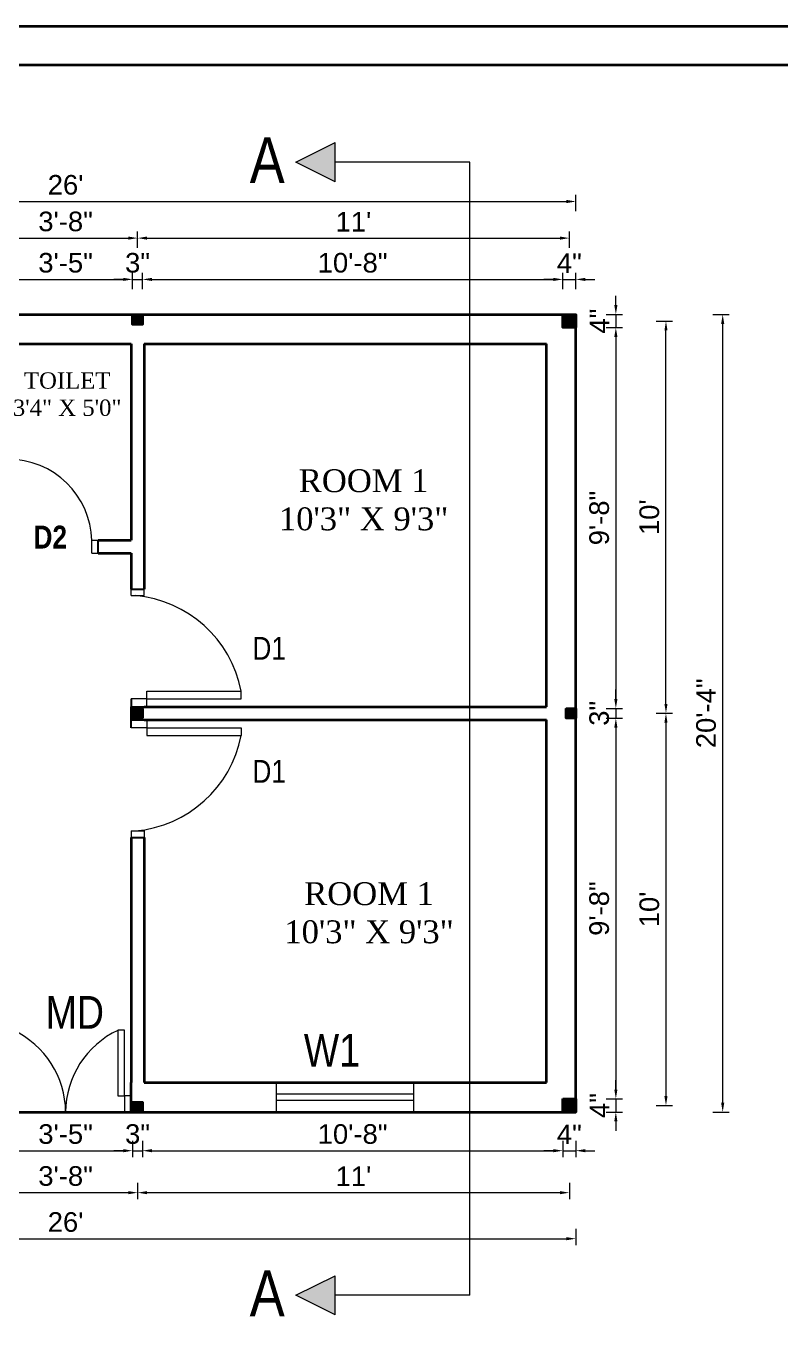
# Model space of a CAD drawing. Header units: inches. Extents: x 352533 to 378079, y -36324 to -23949.
# Drawn here: x 362396 to 362626.6, y -33247.6 to -32845.4 of the extents above; entities that cross this region are included whole.
import ezdxf

# ---------------------------------------------------------------- set-up
doc = ezdxf.new("R2010")
doc.units = ezdxf.units.IN
doc.header["$LTSCALE"] = 2
doc.header["$MEASUREMENT"] = 0
doc.header["$PDMODE"] = 34
doc.layers.get('0').update_dxf_attribs({"linetype": 'CONTINUOUS'})
doc.layers.get('DEFPOINTS').update_dxf_attribs({"color": 141, "linetype": 'CONTINUOUS'})
for name, color, linetype, lineweight in [('dimension', 160, 'CONTINUOUS', 15), ('door', 20, 'CONTINUOUS', 35), ('steps', 253, 'CONTINUOUS', 20), ('truss', 1, 'CONTINUOUS', 25)]:
    doc.layers.add(name, color=color, linetype=linetype, lineweight=lineweight)
doc.layers.add('Normal Wall', color=7, linetype='CONTINUOUS', lineweight=35, true_color=0xffaf89)
doc.styles.add('Lettring Text', font='arial.ttf')
doc.styles.get("Standard").update_dxf_attribs({"font": 'ARIALN.TTF'})
doc.dimstyles.new('Copy of Standard', dxfattribs={"dimtxt": 6, "dimasz": 2.875, "dimexe": 2, "dimexo": 4, "dimgap": 2, "dimtad": 1, "dimdec": 0, "dimrnd": 1, "dimzin": 0, "dimdsep": 46, "dimlunit": 4, "dimtxsty": 'Lettring Text', "dimcen": 0.1, "dimclrd": 7, "dimclre": 7, "dimclrt": 7, "dimazin": 0, "dimtfac": 0.645, "dimtdec": 0, "dimtmove": 1, "dimatfit": 0, "dimfxl": 3, "dimfxlon": 1, "dimtfillclr": 256, "dimtolj": 1, "dimtzin": 0, "dimlwd": -1, "dimlwe": -1, "dimarcsym": 2})
pattern_1 = [(45, (2920.81318, -3959.34806), (-0.08838834765, 0.08838834765), [])]

# ---------------------------------------------------------------- blocks, each defined once
blk = doc.blocks.new('*D87')
at = {"layer": 'DEFPOINTS', "color": 0, "ltscale": 0.5, "transparency": 16777216}
for p in [(362428.5, -32922.83), (362387.5, -32933.59), (362428.5, -32933.59)]:
    blk.add_point(p, dxfattribs=at)
at = {"layer": 'steps', "color": 7, "ltscale": 0.5, "transparency": 16777216}
for p, q in [((362387.5, -32925.83), (362387.5, -32920.83)), ((362428.5, -32925.83), (362428.5, -32920.83)), ((362390.38, -32922.83), (362425.63, -32922.83))]:
    blk.add_line(p, q, dxfattribs=at)
for points in [[(362390.38, -32922.35), (362390.38, -32923.31), (362387.5, -32922.83)], [(362425.63, -32922.35), (362425.63, -32923.31), (362428.5, -32922.83)]]:
    blk.add_solid(points, dxfattribs=at)
at = {"layer": 'steps', "color": 7, "ltscale": 0.5, "transparency": 16777216, "insert": (362408, -32917.77), "char_height": 6, "attachment_point": 5, "style": 'Lettring Text'}
blk.add_mtext('\\A1;3\'-5"', dxfattribs=at)
blk = doc.blocks.new('*D54')
at = {"layer": 'DEFPOINTS', "color": 0, "ltscale": 0.5, "transparency": 16777216}
for p in [(362431.5, -32922.83), (362428.5, -32933.59), (362431.5, -32933.59)]:
    blk.add_point(p, dxfattribs=at)
at = {"layer": 'steps', "color": 7, "ltscale": 0.5, "transparency": 16777216}
for p, q in [((362428.5, -32925.83), (362428.5, -32920.83)), ((362431.5, -32925.83), (362431.5, -32920.83)), ((362425.63, -32922.83), (362422.75, -32922.83)), ((362428.5, -32922.83), (362431.5, -32922.83)), ((362434.38, -32922.83), (362437.25, -32922.83))]:
    blk.add_line(p, q, dxfattribs=at)
for points in [[(362425.63, -32922.35), (362425.63, -32923.31), (362428.5, -32922.83)], [(362434.38, -32922.35), (362434.38, -32923.31), (362431.5, -32922.83)]]:
    blk.add_solid(points, dxfattribs=at)
at = {"layer": 'steps', "color": 7, "ltscale": 0.5, "transparency": 16777216, "insert": (362430, -32917.77), "char_height": 6, "attachment_point": 5, "style": 'Lettring Text'}
blk.add_mtext('\\A1;3"', dxfattribs=at)
blk = doc.blocks.new('*D55')
at = {"layer": 'DEFPOINTS', "color": 0, "ltscale": 0.5, "transparency": 16777216}
for p in [(362560, -32922.83), (362431.5, -32933.59), (362560, -32933.59)]:
    blk.add_point(p, dxfattribs=at)
at = {"layer": 'steps', "color": 7, "ltscale": 0.5, "transparency": 16777216}
for p, q in [((362431.5, -32925.83), (362431.5, -32920.83)), ((362560, -32925.83), (362560, -32920.83)), ((362434.38, -32922.83), (362557.13, -32922.83))]:
    blk.add_line(p, q, dxfattribs=at)
for points in [[(362434.38, -32922.35), (362434.38, -32923.31), (362431.5, -32922.83)], [(362557.13, -32922.35), (362557.13, -32923.31), (362560, -32922.83)]]:
    blk.add_solid(points, dxfattribs=at)
at = {"layer": 'steps', "color": 7, "ltscale": 0.5, "transparency": 16777216, "insert": (362495.75, -32917.77), "char_height": 6, "attachment_point": 5, "style": 'Lettring Text'}
blk.add_mtext('\\A1;10\'-8"', dxfattribs=at)
blk = doc.blocks.new('*D56')
at = {"layer": 'DEFPOINTS', "color": 0, "ltscale": 0.5, "transparency": 16777216}
for p in [(362564, -32922.83), (362560, -32933.59), (362564, -32933.59)]:
    blk.add_point(p, dxfattribs=at)
at = {"layer": 'steps', "color": 7, "ltscale": 0.5, "transparency": 16777216}
for p, q in [((362560, -32925.83), (362560, -32920.83)), ((362564, -32925.83), (362564, -32920.83)), ((362557.13, -32922.83), (362554.25, -32922.83)), ((362560, -32922.83), (362564, -32922.83)), ((362566.88, -32922.83), (362569.75, -32922.83))]:
    blk.add_line(p, q, dxfattribs=at)
for points in [[(362557.13, -32922.35), (362557.13, -32923.31), (362560, -32922.83)], [(362566.88, -32922.35), (362566.88, -32923.31), (362564, -32922.83)]]:
    blk.add_solid(points, dxfattribs=at)
at = {"layer": 'steps', "color": 7, "ltscale": 0.5, "transparency": 16777216, "insert": (362562, -32917.83), "char_height": 6, "attachment_point": 5, "style": 'Lettring Text'}
blk.add_mtext('\\A1;4"', dxfattribs=at)
blk = doc.blocks.new('*D79')
at = {"layer": 'DEFPOINTS', "color": 0, "ltscale": 0.5, "transparency": 16777216}
for p in [(362430, -32910.19), (362386, -32935.09), (362430, -32935.09)]:
    blk.add_point(p, dxfattribs=at)
at = {"layer": 'steps', "color": 7, "ltscale": 0.5, "transparency": 16777216}
for p, q in [((362386, -32913.19), (362386, -32908.19)), ((362388.88, -32910.19), (362427.13, -32910.19)), ((362430, -32913.19), (362430, -32908.19))]:
    blk.add_line(p, q, dxfattribs=at)
for points in [[(362388.88, -32909.71), (362388.88, -32910.67), (362386, -32910.19)], [(362427.13, -32909.71), (362427.13, -32910.67), (362430, -32910.19)]]:
    blk.add_solid(points, dxfattribs=at)
at = {"layer": 'steps', "color": 7, "ltscale": 0.5, "transparency": 16777216, "insert": (362408, -32905.13), "char_height": 6, "attachment_point": 5, "style": 'Lettring Text'}
blk.add_mtext('\\A1;3\'-8"', dxfattribs=at)
blk = doc.blocks.new('*D80')
at = {"layer": 'DEFPOINTS', "color": 0, "ltscale": 0.5, "transparency": 16777216}
for p in [(362562, -32910.19), (362430, -32935.09), (362562, -32935.59)]:
    blk.add_point(p, dxfattribs=at)
at = {"layer": 'steps', "color": 7, "ltscale": 0.5, "transparency": 16777216}
for p, q in [((362430, -32913.19), (362430, -32908.19)), ((362432.88, -32910.19), (362559.13, -32910.19)), ((362562, -32913.19), (362562, -32908.19))]:
    blk.add_line(p, q, dxfattribs=at)
for points in [[(362432.88, -32909.71), (362432.88, -32910.67), (362430, -32910.19)], [(362559.13, -32909.71), (362559.13, -32910.67), (362562, -32910.19)]]:
    blk.add_solid(points, dxfattribs=at)
at = {"layer": 'steps', "color": 7, "ltscale": 0.5, "transparency": 16777216, "insert": (362496, -32905.18), "char_height": 6, "attachment_point": 5, "style": 'Lettring Text'}
blk.add_mtext("\\A1;11'", dxfattribs=at)
blk = doc.blocks.new('*D81')
at = {"layer": 'DEFPOINTS', "color": 0, "ltscale": 0.5, "transparency": 16777216}
for p in [(362564, -32898.99), (362252, -32933.59), (362564, -32933.59)]:
    blk.add_point(p, dxfattribs=at)
at = {"layer": 'steps', "color": 7, "ltscale": 0.5, "transparency": 16777216}
for p, q in [((362252, -32901.99), (362252, -32896.99)), ((362564, -32901.99), (362564, -32896.99)), ((362254.88, -32898.99), (362561.13, -32898.99))]:
    blk.add_line(p, q, dxfattribs=at)
for points in [[(362254.88, -32898.51), (362254.88, -32899.47), (362252, -32898.99)], [(362561.13, -32898.51), (362561.13, -32899.47), (362564, -32898.99)]]:
    blk.add_solid(points, dxfattribs=at)
at = {"layer": 'steps', "color": 7, "ltscale": 0.5, "transparency": 16777216, "insert": (362408, -32893.92), "char_height": 6, "attachment_point": 5, "style": 'Lettring Text'}
blk.add_mtext("\\A1;26'", dxfattribs=at)
blk = doc.blocks.new('*D63')
at = {"layer": 'DEFPOINTS', "color": 0, "ltscale": 0.5, "transparency": 16777216}
for p in [(362387.5, -33177.59), (362428.5, -33177.59), (362428.5, -33189.42)]:
    blk.add_point(p, dxfattribs=at)
at = {"layer": 'steps', "color": 7, "ltscale": 0.5, "transparency": 16777216}
for p, q in [((362387.5, -33186.42), (362387.5, -33191.42)), ((362428.5, -33186.42), (362428.5, -33191.42)), ((362390.38, -33189.42), (362425.63, -33189.42))]:
    blk.add_line(p, q, dxfattribs=at)
for points in [[(362390.38, -33188.94), (362390.38, -33189.9), (362387.5, -33189.42)], [(362425.63, -33188.94), (362425.63, -33189.9), (362428.5, -33189.42)]]:
    blk.add_solid(points, dxfattribs=at)
at = {"layer": 'steps', "color": 7, "ltscale": 0.5, "transparency": 16777216, "insert": (362408, -33184.36), "char_height": 6, "attachment_point": 5, "style": 'Lettring Text'}
blk.add_mtext('\\A1;3\'-5"', dxfattribs=at)
blk = doc.blocks.new('*D64')
at = {"layer": 'DEFPOINTS', "color": 0, "ltscale": 0.5, "transparency": 16777216}
for p in [(362428.5, -33177.59), (362431.5, -33177.59), (362431.5, -33189.42)]:
    blk.add_point(p, dxfattribs=at)
at = {"layer": 'steps', "color": 7, "ltscale": 0.5, "transparency": 16777216}
for p, q in [((362428.5, -33186.42), (362428.5, -33191.42)), ((362431.5, -33186.42), (362431.5, -33191.42)), ((362425.63, -33189.42), (362422.75, -33189.42)), ((362428.5, -33189.42), (362431.5, -33189.42)), ((362434.38, -33189.42), (362437.25, -33189.42))]:
    blk.add_line(p, q, dxfattribs=at)
for points in [[(362425.63, -33188.94), (362425.63, -33189.9), (362428.5, -33189.42)], [(362434.38, -33188.94), (362434.38, -33189.9), (362431.5, -33189.42)]]:
    blk.add_solid(points, dxfattribs=at)
at = {"layer": 'steps', "color": 7, "ltscale": 0.5, "transparency": 16777216, "insert": (362430, -33184.36), "char_height": 6, "attachment_point": 5, "style": 'Lettring Text'}
blk.add_mtext('\\A1;3"', dxfattribs=at)
blk = doc.blocks.new('*D65')
at = {"layer": 'DEFPOINTS', "color": 0, "ltscale": 0.5, "transparency": 16777216}
for p in [(362431.5, -33177.59), (362560, -33177.59), (362560, -33189.42)]:
    blk.add_point(p, dxfattribs=at)
at = {"layer": 'steps', "color": 7, "ltscale": 0.5, "transparency": 16777216}
for p, q in [((362431.5, -33186.42), (362431.5, -33191.42)), ((362560, -33186.42), (362560, -33191.42)), ((362434.38, -33189.42), (362557.13, -33189.42))]:
    blk.add_line(p, q, dxfattribs=at)
for points in [[(362434.38, -33188.94), (362434.38, -33189.9), (362431.5, -33189.42)], [(362557.13, -33188.94), (362557.13, -33189.9), (362560, -33189.42)]]:
    blk.add_solid(points, dxfattribs=at)
at = {"layer": 'steps', "color": 7, "ltscale": 0.5, "transparency": 16777216, "insert": (362495.75, -33184.36), "char_height": 6, "attachment_point": 5, "style": 'Lettring Text'}
blk.add_mtext('\\A1;10\'-8"', dxfattribs=at)
blk = doc.blocks.new('*D66')
at = {"layer": 'DEFPOINTS', "color": 0, "ltscale": 0.5, "transparency": 16777216}
for p in [(362560, -33177.59), (362564, -33177.59), (362564, -33189.42)]:
    blk.add_point(p, dxfattribs=at)
at = {"layer": 'steps', "color": 7, "ltscale": 0.5, "transparency": 16777216}
for p, q in [((362560, -33186.42), (362560, -33191.42)), ((362564, -33186.42), (362564, -33191.42)), ((362557.13, -33189.42), (362554.25, -33189.42)), ((362560, -33189.42), (362564, -33189.42)), ((362566.88, -33189.42), (362569.75, -33189.42))]:
    blk.add_line(p, q, dxfattribs=at)
for points in [[(362557.13, -33188.94), (362557.13, -33189.9), (362560, -33189.42)], [(362566.88, -33188.94), (362566.88, -33189.9), (362564, -33189.42)]]:
    blk.add_solid(points, dxfattribs=at)
at = {"layer": 'steps', "color": 7, "ltscale": 0.5, "transparency": 16777216, "insert": (362562, -33184.42), "char_height": 6, "attachment_point": 5, "style": 'Lettring Text'}
blk.add_mtext('\\A1;4"', dxfattribs=at)
blk = doc.blocks.new('*D67')
at = {"layer": 'DEFPOINTS', "color": 0, "ltscale": 0.5, "transparency": 16777216}
for p in [(362564, -32933.59), (362564, -32937.59), (362576.22, -32937.59)]:
    blk.add_point(p, dxfattribs=at)
at = {"layer": 'steps', "color": 7, "ltscale": 0.5, "transparency": 16777216}
for p, q in [((362576.22, -32930.71), (362576.22, -32927.84)), ((362573.22, -32933.59), (362578.22, -32933.59)), ((362576.22, -32933.59), (362576.22, -32937.59)), ((362573.22, -32937.59), (362578.22, -32937.59)), ((362576.22, -32940.46), (362576.22, -32943.34))]:
    blk.add_line(p, q, dxfattribs=at)
for points in [[(362575.74, -32930.71), (362576.7, -32930.71), (362576.22, -32933.59)], [(362575.74, -32940.46), (362576.7, -32940.46), (362576.22, -32937.59)]]:
    blk.add_solid(points, dxfattribs=at)
at = {"layer": 'steps', "color": 7, "ltscale": 0.5, "transparency": 16777216, "insert": (362571.22, -32935.59), "char_height": 6, "attachment_point": 5, "rotation": 90, "style": 'Lettring Text'}
blk.add_mtext('\\A1;4"', dxfattribs=at)
blk = doc.blocks.new('*D68')
at = {"layer": 'DEFPOINTS', "color": 0, "ltscale": 0.5, "transparency": 16777216}
for p in [(362564, -32937.59), (362564, -33054.09), (362576.22, -33054.09)]:
    blk.add_point(p, dxfattribs=at)
at = {"layer": 'steps', "color": 7, "ltscale": 0.5, "transparency": 16777216}
for p, q in [((362573.22, -32937.59), (362578.22, -32937.59)), ((362576.22, -32940.46), (362576.22, -33051.21)), ((362573.22, -33054.09), (362578.22, -33054.09))]:
    blk.add_line(p, q, dxfattribs=at)
for points in [[(362575.74, -32940.46), (362576.7, -32940.46), (362576.22, -32937.59)], [(362575.74, -33051.21), (362576.7, -33051.21), (362576.22, -33054.09)]]:
    blk.add_solid(points, dxfattribs=at)
at = {"layer": 'steps', "color": 7, "ltscale": 0.5, "transparency": 16777216, "insert": (362571.15, -32995.84), "char_height": 6, "attachment_point": 5, "rotation": 90, "style": 'Lettring Text'}
blk.add_mtext('\\A1;9\'-8"', dxfattribs=at)
blk = doc.blocks.new('*D69')
at = {"layer": 'DEFPOINTS', "color": 0, "ltscale": 0.5, "transparency": 16777216}
for p in [(362564, -33054.09), (362564, -33057.09), (362576.22, -33057.09)]:
    blk.add_point(p, dxfattribs=at)
at = {"layer": 'steps', "color": 7, "ltscale": 0.5, "transparency": 16777216}
for p, q in [((362576.22, -33051.21), (362576.22, -33048.34)), ((362573.22, -33054.09), (362578.22, -33054.09)), ((362576.22, -33054.09), (362576.22, -33057.09)), ((362573.22, -33057.09), (362578.22, -33057.09)), ((362576.22, -33059.96), (362576.22, -33062.84))]:
    blk.add_line(p, q, dxfattribs=at)
for points in [[(362575.74, -33051.21), (362576.7, -33051.21), (362576.22, -33054.09)], [(362575.74, -33059.96), (362576.7, -33059.96), (362576.22, -33057.09)]]:
    blk.add_solid(points, dxfattribs=at)
at = {"layer": 'steps', "color": 7, "ltscale": 0.5, "transparency": 16777216, "insert": (362571.15, -33055.59), "char_height": 6, "attachment_point": 5, "rotation": 90, "style": 'Lettring Text'}
blk.add_mtext('\\A1;3"', dxfattribs=at)
blk = doc.blocks.new('*D70')
at = {"layer": 'DEFPOINTS', "color": 0, "ltscale": 0.5, "transparency": 16777216}
for p in [(362564, -33057.09), (362564, -33173.59), (362576.22, -33173.59)]:
    blk.add_point(p, dxfattribs=at)
at = {"layer": 'steps', "color": 7, "ltscale": 0.5, "transparency": 16777216}
for p, q in [((362573.22, -33057.09), (362578.22, -33057.09)), ((362576.22, -33059.96), (362576.22, -33170.71)), ((362573.22, -33173.59), (362578.22, -33173.59))]:
    blk.add_line(p, q, dxfattribs=at)
for points in [[(362575.74, -33059.96), (362576.7, -33059.96), (362576.22, -33057.09)], [(362575.74, -33170.71), (362576.7, -33170.71), (362576.22, -33173.59)]]:
    blk.add_solid(points, dxfattribs=at)
at = {"layer": 'steps', "color": 7, "ltscale": 0.5, "transparency": 16777216, "insert": (362571.15, -33115.34), "char_height": 6, "attachment_point": 5, "rotation": 90, "style": 'Lettring Text'}
blk.add_mtext('\\A1;9\'-8"', dxfattribs=at)
blk = doc.blocks.new('*D71')
at = {"layer": 'DEFPOINTS', "color": 0, "ltscale": 0.5, "transparency": 16777216}
for p in [(362564, -33173.59), (362564, -33177.59), (362576.22, -33177.59)]:
    blk.add_point(p, dxfattribs=at)
at = {"layer": 'steps', "color": 7, "ltscale": 0.5, "transparency": 16777216}
for p, q in [((362576.22, -33170.71), (362576.22, -33167.84)), ((362573.22, -33173.59), (362578.22, -33173.59)), ((362576.22, -33173.59), (362576.22, -33177.59)), ((362573.22, -33177.59), (362578.22, -33177.59)), ((362576.22, -33180.46), (362576.22, -33183.34))]:
    blk.add_line(p, q, dxfattribs=at)
for points in [[(362575.74, -33170.71), (362576.7, -33170.71), (362576.22, -33173.59)], [(362575.74, -33180.46), (362576.7, -33180.46), (362576.22, -33177.59)]]:
    blk.add_solid(points, dxfattribs=at)
at = {"layer": 'steps', "color": 7, "ltscale": 0.5, "transparency": 16777216, "insert": (362571.22, -33175.59), "char_height": 6, "attachment_point": 5, "rotation": 90, "style": 'Lettring Text'}
blk.add_mtext('\\A1;4"', dxfattribs=at)
blk = doc.blocks.new('*D60')
at = {"layer": 'DEFPOINTS', "color": 0, "ltscale": 0.5, "transparency": 16777216}
for p in [(362252, -33177.59), (362564, -33177.59), (362564, -33216.34)]:
    blk.add_point(p, dxfattribs=at)
at = {"layer": 'steps', "color": 7, "ltscale": 0.5, "transparency": 16777216}
for p, q in [((362252, -33213.34), (362252, -33218.34)), ((362564, -33213.34), (362564, -33218.34)), ((362254.88, -33216.34), (362561.13, -33216.34))]:
    blk.add_line(p, q, dxfattribs=at)
for points in [[(362254.88, -33215.87), (362254.88, -33216.82), (362252, -33216.34)], [(362561.13, -33215.87), (362561.13, -33216.82), (362564, -33216.34)]]:
    blk.add_solid(points, dxfattribs=at)
at = {"layer": 'steps', "color": 7, "ltscale": 0.5, "transparency": 16777216, "insert": (362408, -33211.28), "char_height": 6, "attachment_point": 5, "style": 'Lettring Text'}
blk.add_mtext("\\A1;26'", dxfattribs=at)
blk = doc.blocks.new('*D73')
at = {"layer": 'DEFPOINTS', "color": 0, "ltscale": 0.5, "transparency": 16777216}
for p in [(362562.5, -33055.59), (362562, -33175.59), (362591.54, -33175.59)]:
    blk.add_point(p, dxfattribs=at)
at = {"layer": 'steps', "color": 7, "ltscale": 0.5, "transparency": 16777216}
for p, q in [((362588.54, -33055.59), (362593.54, -33055.59)), ((362591.54, -33058.46), (362591.54, -33172.71)), ((362588.54, -33175.59), (362593.54, -33175.59))]:
    blk.add_line(p, q, dxfattribs=at)
for points in [[(362591.06, -33058.46), (362592.01, -33058.46), (362591.54, -33055.59)], [(362591.06, -33172.71), (362592.01, -33172.71), (362591.54, -33175.59)]]:
    blk.add_solid(points, dxfattribs=at)
at = {"layer": 'steps', "color": 7, "ltscale": 0.5, "transparency": 16777216, "insert": (362586.47, -33115.59), "char_height": 6, "attachment_point": 5, "rotation": 90, "style": 'Lettring Text'}
blk.add_mtext("\\A1;10'", dxfattribs=at)
blk = doc.blocks.new('*D74')
at = {"layer": 'DEFPOINTS', "color": 0, "ltscale": 0.5, "transparency": 16777216}
for p in [(362564, -32933.59), (362608.88, -32933.59), (362564, -33177.59)]:
    blk.add_point(p, dxfattribs=at)
at = {"layer": 'steps', "color": 7, "ltscale": 0.5, "transparency": 16777216}
for p, q in [((362605.88, -32933.59), (362610.88, -32933.59)), ((362608.88, -33174.71), (362608.88, -32936.46)), ((362605.88, -33177.59), (362610.88, -33177.59))]:
    blk.add_line(p, q, dxfattribs=at)
for points in [[(362608.4, -32936.46), (362609.36, -32936.46), (362608.88, -32933.59)], [(362608.4, -33174.71), (362609.36, -33174.71), (362608.88, -33177.59)]]:
    blk.add_solid(points, dxfattribs=at)
at = {"layer": 'steps', "color": 7, "ltscale": 0.5, "transparency": 16777216, "insert": (362603.82, -33055.59), "char_height": 6, "attachment_point": 5, "rotation": 90, "style": 'Lettring Text'}
blk.add_mtext('\\A1;20\'-4"', dxfattribs=at)
blk = doc.blocks.new('*D75')
at = {"layer": 'DEFPOINTS', "color": 0, "ltscale": 0.5, "transparency": 16777216}
for p in [(362386, -33176.09), (362430, -33176.09), (362430, -33202.26)]:
    blk.add_point(p, dxfattribs=at)
at = {"layer": 'steps', "color": 7, "ltscale": 0.5, "transparency": 16777216}
for p, q in [((362386, -33199.26), (362386, -33204.26)), ((362430, -33199.26), (362430, -33204.26)), ((362388.88, -33202.26), (362427.13, -33202.26))]:
    blk.add_line(p, q, dxfattribs=at)
for points in [[(362388.88, -33201.78), (362388.88, -33202.74), (362386, -33202.26)], [(362427.13, -33201.78), (362427.13, -33202.74), (362430, -33202.26)]]:
    blk.add_solid(points, dxfattribs=at)
at = {"layer": 'steps', "color": 7, "ltscale": 0.5, "transparency": 16777216, "insert": (362408, -33197.2), "char_height": 6, "attachment_point": 5, "style": 'Lettring Text'}
blk.add_mtext('\\A1;3\'-8"', dxfattribs=at)
blk = doc.blocks.new('*D76')
at = {"layer": 'DEFPOINTS', "color": 0, "ltscale": 0.5, "transparency": 16777216}
for p in [(362562, -33175.59), (362430, -33176.09), (362562, -33202.26)]:
    blk.add_point(p, dxfattribs=at)
at = {"layer": 'steps', "color": 7, "ltscale": 0.5, "transparency": 16777216}
for p, q in [((362430, -33199.26), (362430, -33204.26)), ((362562, -33199.26), (362562, -33204.26)), ((362432.88, -33202.26), (362559.13, -33202.26))]:
    blk.add_line(p, q, dxfattribs=at)
for points in [[(362432.88, -33201.78), (362432.88, -33202.74), (362430, -33202.26)], [(362559.13, -33201.78), (362559.13, -33202.74), (362562, -33202.26)]]:
    blk.add_solid(points, dxfattribs=at)
at = {"layer": 'steps', "color": 7, "ltscale": 0.5, "transparency": 16777216, "insert": (362496, -33197.25), "char_height": 6, "attachment_point": 5, "style": 'Lettring Text'}
blk.add_mtext("\\A1;11'", dxfattribs=at)
blk = doc.blocks.new('*D53')
at = {"layer": 'DEFPOINTS', "color": 0, "ltscale": 0.5, "transparency": 16777216}
for p in [(362562, -32935.59), (362591.54, -32935.59), (362562.5, -33055.59)]:
    blk.add_point(p, dxfattribs=at)
at = {"layer": 'steps', "color": 7, "ltscale": 0.5, "transparency": 16777216}
for p, q in [((362588.54, -32935.59), (362593.54, -32935.59)), ((362591.54, -33052.71), (362591.54, -32938.46)), ((362588.54, -33055.59), (362593.54, -33055.59))]:
    blk.add_line(p, q, dxfattribs=at)
for points in [[(362591.06, -32938.46), (362592.01, -32938.46), (362591.54, -32935.59)], [(362591.06, -33052.71), (362592.01, -33052.71), (362591.54, -33055.59)]]:
    blk.add_solid(points, dxfattribs=at)
at = {"layer": 'steps', "color": 7, "ltscale": 0.5, "transparency": 16777216, "insert": (362586.47, -32995.59), "char_height": 6, "attachment_point": 5, "rotation": 90, "style": 'Lettring Text'}
blk.add_mtext("\\A1;10'", dxfattribs=at)

msp = doc.modelspace()

# ---------------------------------------------------------------- hatches: boundary and pattern name
at = {"linetype": 'ByBlock', "lineweight": 5}
for points in [[(362478.39, -32886.94), (362490.39, -32892.94), (362490.39, -32880.94)], [(362478.39, -33233.67), (362490.39, -33239.67), (362490.39, -33227.67)]]:
    msp.add_hatch(color=7, dxfattribs=at).paths.add_polyline_path(points)
at = {"layer": 'door', "ltscale": 0.5}
h = msp.add_hatch(dxfattribs=at)
h.set_pattern_fill('ANSI31', color=256)
h.set_pattern_definition(pattern_1)
h.paths.add_polyline_path([(362428.5, -32936.59), (362431.5, -32936.59), (362431.5, -32933.59), (362428.5, -32933.59)])
h = msp.add_hatch(dxfattribs=at)
h.set_pattern_fill('ANSI31', color=256)
h.set_pattern_definition(pattern_1)
h.paths.add_polyline_path([(362560, -32937.59), (362564, -32937.59), (362564, -32933.59), (362560, -32933.59)])
h = msp.add_hatch(dxfattribs=at)
h.set_pattern_fill('ANSI31', color=256)
h.set_pattern_definition(pattern_1)
h.paths.add_polyline_path([(362431.5, -33054.09), (362428.5, -33054.09), (362428.5, -33057.09), (362431.5, -33057.09)])
h = msp.add_hatch(dxfattribs=at)
h.set_pattern_fill('ANSI31', color=256)
h.set_pattern_definition(pattern_1)
h.paths.add_polyline_path([(362561, -33057.09), (362564, -33057.09), (362564, -33054.09), (362561, -33054.09)])
h = msp.add_hatch(dxfattribs=at)
h.set_pattern_fill('ANSI31', color=256)
h.set_pattern_definition(pattern_1)
h.paths.add_polyline_path([(362428.5, -33177.59), (362431.5, -33177.59), (362431.5, -33174.59), (362428.5, -33174.59)])
h = msp.add_hatch(dxfattribs=at)
h.set_pattern_fill('ANSI31', color=256)
h.set_pattern_definition(pattern_1)
h.paths.add_polyline_path([(362560, -33173.59), (362560, -33177.59), (362564, -33177.59), (362564, -33173.59)])

# ---------------------------------------------------------------- linework, layer by layer
at = {"color": 7, "linetype": 'ByBlock', "lineweight": 5}
for p, q in [((362478.39, -32886.94), (362490.39, -32880.94)), ((362490.39, -32892.94), (362490.39, -32880.94)), ((362490.39, -32892.94), (362478.39, -32886.94)), ((362531.56, -32886.94), (362490.39, -32886.94)), ((362531.56, -33233.67), (362531.56, -32886.94)), ((362514.5, -33168.59), (362472.5, -33168.59)), ((362514.5, -33177.59), (362472.5, -33177.59)), ((362478.39, -33233.67), (362490.39, -33227.67)), ((362490.39, -33239.67), (362490.39, -33227.67)), ((362490.39, -33239.67), (362478.39, -33233.67)), ((362531.56, -33233.67), (362490.39, -33233.67))]:
    msp.add_line(p, q, dxfattribs=at)
at = {"layer": 'dimension', "ltscale": 7}
for p, q in [((362416, -33006.59), (362416, -33002.59)), ((362416, -33002.59), (362418, -33002.59)), ((362416, -33006.59), (362418, -33006.59)), ((362428, -33019.59), (362428, -33017.59)), ((362432, -33019.59), (362432, -33017.59)), ((362428, -33019.59), (362432, -33019.59)), ((362432.8, -33048.79), (362461.68, -33048.79)), ((362432.8, -33051.19), (362432.8, -33048.79)), ((362461.68, -33051.19), (362461.68, -33048.79)), ((362432.8, -33051.19), (362428, -33051.19)), ((362428, -33051.19), (362428, -33053.59)), ((362428, -33053.59), (362432.8, -33053.59)), ((362432.8, -33051.19), (362461.68, -33051.19)), ((362432.8, -33053.59), (362432.8, -33051.19)), ((362428, -33059.99), (362428, -33057.59)), ((362428, -33057.59), (362432.8, -33057.59)), ((362432.8, -33057.59), (362432.8, -33059.99)), ((362432.8, -33059.99), (362428, -33059.99)), ((362432.8, -33059.99), (362461.68, -33059.99)), ((362432.8, -33059.99), (362432.8, -33062.39)), ((362432.8, -33062.39), (362461.68, -33062.39)), ((362461.68, -33059.99), (362461.68, -33062.39)), ((362428, -33091.59), (362432, -33091.59)), ((362428, -33091.59), (362428, -33093.59)), ((362432, -33091.59), (362432, -33093.59))]:
    msp.add_line(p, q, dxfattribs=at)
for centre, radius, start, end in [((362390.34, -33003.52), 25.72, 356.0106, 84.5071), ((362426.11, -33055.68), 36.23, 10.9657, 84.9754), ((362426.11, -33055.5), 36.23, 275.0246, 349.0343)]:
    msp.add_arc(centre, radius, start, end, dxfattribs=at)
at = {"layer": 'door', "ltscale": 0.5}
for p, q in [((362252, -32933.59), (362564, -32933.59)), ((362564, -33177.59), (362564, -32933.59)), ((362388, -32942.59), (362428, -32942.59)), ((362428, -32942.59), (362428, -33002.59)), ((362432, -32942.59), (362555, -32942.59)), ((362432, -32942.59), (362432, -33017.59)), ((362555, -33053.59), (362555, -32942.59)), ((362418, -33002.59), (362428, -33002.59)), ((362418, -33006.59), (362428, -33006.59)), ((362428, -33006.59), (362428, -33017.59)), ((362428, -33053.59), (362428, -33057.59)), ((362432, -33053.59), (362555, -33053.59)), ((362432, -33057.59), (362555, -33057.59)), ((362555, -33168.59), (362555, -33057.59)), ((362428, -33093.59), (362428, -33168.59)), ((362432, -33093.59), (362432, -33168.59)), ((362428, -33177.59), (362428, -33168.59)), ((362432, -33168.59), (362555, -33168.59)), ((362252, -33177.59), (362564, -33177.59))]:
    msp.add_line(p, q, dxfattribs=at)
for points in [[(362428.5, -32933.59), (362431.5, -32933.59), (362431.5, -32936.59), (362428.5, -32936.59)], [(362560, -32933.59), (362564, -32933.59), (362564, -32937.59), (362560, -32937.59)], [(362428.5, -33054.09), (362431.5, -33054.09), (362431.5, -33057.09), (362428.5, -33057.09)], [(362561, -33054.09), (362564, -33054.09), (362564, -33057.09), (362561, -33057.09)], [(362428.5, -33174.59), (362431.5, -33174.59), (362431.5, -33177.59), (362428.5, -33177.59)], [(362560, -33173.59), (362564, -33173.59), (362564, -33177.59), (362560, -33177.59)]]:
    msp.add_lwpolyline(points, close=True, dxfattribs=at)
at = {"layer": 'Normal Wall'}
for points in [[(362164.24, -32845.38), (363222.25, -32845.38), (363222.25, -33595.91), (362164.24, -33595.91)], [(362164.24, -32845.38), (363222.25, -32845.38), (363222.25, -33595.91), (362164.24, -33595.91)], [(363210.34, -32857.29), (362188.06, -32857.29), (362188.06, -33584), (363210.34, -33584)], [(363210.34, -32857.29), (362188.06, -32857.29), (362188.06, -33584), (363210.34, -33584)]]:
    msp.add_lwpolyline(points, close=True, dxfattribs=at)
at = {"layer": 'steps', "color": 7, "lineweight": 5, "ltscale": 0.3}
for p, q in [((362472.5, -33177.59), (362472.5, -33168.59)), ((362514.5, -33177.59), (362514.5, -33168.59)), ((362514.5, -33172.09), (362472.5, -33172.09)), ((362514.5, -33174.09), (362472.5, -33174.09))]:
    msp.add_line(p, q, dxfattribs=at)
at = {"layer": 'steps', "color": 7, "ltscale": 0.3}
for points in [[(362426, -33172.59), (362426, -33152.59), (362424, -33152.59), (362424, -33172.59)], [(362428, -33172.59), (362426, -33172.59), (362426, -33177.59), (362428, -33177.59)]]:
    msp.add_lwpolyline(points, close=True, dxfattribs=at)
at = {"layer": 'steps', "color": 7, "ltscale": 0.3, "true_color": 0xffffff}
for centre, start, end in [((362380.3, -33177.7), 0.227, 65.0115), ((362435.71, -33177.7), 114.9885, 179.773)]:
    msp.add_arc(centre, 27.7, start, end, dxfattribs=at)
at = {"layer": 'truss', "ltscale": 7}
for p, q in [((362418, -33006.59), (362418, -33002.59)), ((362428, -33017.59), (362432, -33017.59)), ((362428, -33051.19), (362428, -33053.59)), ((362428, -33053.59), (362432, -33053.59)), ((362428, -33057.59), (362432, -33057.59)), ((362428, -33059.99), (362428, -33057.59)), ((362428, -33093.59), (362432, -33093.59))]:
    msp.add_line(p, q, dxfattribs=at)

# ---------------------------------------------------------------- texts
at = {"color": 7, "linetype": 'ByBlock', "lineweight": 5, "attachment_point": 1}
for s, insert, char_height, width in [('A', (362464.29, -32879.32), 14, 26.5803), ('MD', (362401.92, -33142.1), 10, 44.1664), ('W1', (362480.83, -33153.69), 10, 44.1664), ('A', (362464.29, -33226.06), 14, 26.5803)]:
    msp.add_mtext(s, dxfattribs=dict(at, insert=insert, char_height=char_height, width=width))
at = {"layer": 'steps', "color": 7, "ltscale": 0.3, "width": 55.268, "attachment_point": 2}
for s, insert, char_height in [('{\\fTimes New Roman|b0|i0|c0|p18;TOILET\\P3\'4" X 5\'0"}', (362408.49, -32951.26), 5), ('{\\fTimes New Roman|b0|i0|c0|p18;ROOM 1\\P10\'3" X 9\'3"}', (362499.12, -32980.92), 7), ('{\\fTechnic|b1|i0|c2|p2;D2}', (362403.31, -32998.17), 7), ('{\\fTimes New Roman|b0|i0|c0|p18;ROOM 1\\P10\'3" X 9\'3"}', (362500.77, -33107.27), 7)]:
    msp.add_mtext(s, dxfattribs=dict(at, insert=insert, char_height=char_height))
at = {"layer": 'steps', "color": 7, "ltscale": 0.3, "char_height": 7, "attachment_point": 2}
for insert in [(362470.23, -33032.22), (362470.23, -33069.86)]:
    msp.add_mtext_dynamic_manual_height_columns('{\\W1;D1}', width=18.6213, gutter_width=40, heights=[0], dxfattribs=dict(at, insert=insert))

# ---------------------------------------------------------------- dimensions: what is measured, and where the dimension line sits
at = {"layer": 'steps', "ltscale": 0.5}
for base, p1, p2, picture, middle in [((362564, -32898.99), (362252, -32933.59), (362564, -32933.59), '*D81', (362408, -32893.92)), ((362430, -32910.19), (362386, -32935.09), (362430, -32935.09), '*D79', (362408, -32905.13)), ((362562, -32910.19), (362430, -32935.09), (362562, -32935.59), '*D80', (362496, -32905.18)), ((362428.5, -32922.83), (362387.5, -32933.59), (362428.5, -32933.59), '*D87', (362408, -32917.77)), ((362560.00358206, -32922.83261312), (362431.50358206, -32933.58711543), (362560.00358206, -32933.58711543), '*D55', (362495.75358206, -32917.76917519)), ((362562, -33202.26), (362430, -33176.09), (362562, -33175.59), '*D76', (362496, -33197.25)), ((362564, -33216.34), (362252, -33177.59), (362564, -33177.59), '*D60', (362408, -33211.28)), ((362430, -33202.26), (362386, -33176.09), (362430, -33176.09), '*D75', (362408, -33197.2)), ((362428.5, -33189.42), (362387.5, -33177.59), (362428.5, -33177.59), '*D63', (362408, -33184.36)), ((362560.00358206, -33189.42221513), (362431.50358206, -33177.58711543), (362560.00358206, -33177.58711543), '*D65', (362495.75358206, -33184.3587772))]:
    dim = msp.add_linear_dim(base=base, p1=p1, p2=p2, dimstyle='Copy of Standard', dxfattribs=at)
    dim.commit()
    dim.dimension.update_dxf_attribs({"geometry": picture, "text_midpoint": middle})
for base, p1, p2, picture, middle in [((362431.5, -32922.83), (362428.5, -32933.59), (362431.5, -32933.59), '*D54', (362430, -32922.83)), ((362564, -32922.83), (362560, -32933.59), (362564, -32933.59), '*D56', (362562, -32922.83)), ((362431.5, -33189.42), (362428.5, -33177.59), (362431.5, -33177.59), '*D64', (362430, -33189.42)), ((362564, -33189.42), (362560, -33177.59), (362564, -33177.59), '*D66', (362562, -33189.42))]:
    dim = msp.add_linear_dim(base=base, p1=p1, p2=p2, dimstyle='Copy of Standard', dxfattribs=at)
    dim.commit()
    dim.dimension.update_dxf_attribs({"geometry": picture, "text_midpoint": middle, "dimtype": 160})
for base, p1, p2, picture, middle in [((362576.22, -32937.59), (362564, -32933.59), (362564, -32937.59), '*D67', (362576.22, -32935.59)), ((362576.22, -33057.09), (362564, -33054.09), (362564, -33057.09), '*D69', (362576.22, -33055.59)), ((362576.22, -33177.59), (362564, -33173.59), (362564, -33177.59), '*D71', (362576.22, -33175.59))]:
    dim = msp.add_linear_dim(base=base, p1=p1, p2=p2, angle=90, dimstyle='Copy of Standard', dxfattribs=at)
    dim.commit()
    dim.dimension.update_dxf_attribs({"geometry": picture, "text_midpoint": middle, "dimtype": 160})
for base, p1, p2, picture, middle in [((362608.88, -32933.59), (362564, -33177.59), (362564, -32933.59), '*D74', (362603.82, -33055.59)), ((362591.54, -32935.59), (362562.5, -33055.59), (362562, -32935.59), '*D53', (362586.47, -32995.59)), ((362576.21835384, -33054.08711543), (362564.00358206, -32937.58711543), (362564.00358206, -33054.08711543), '*D68', (362571.15491591, -32995.83711543)), ((362591.54, -33175.59), (362562.5, -33055.59), (362562, -33175.59), '*D73', (362586.47, -33115.59)), ((362576.21835384, -33173.58711543), (362564.00358206, -33057.08711543), (362564.00358206, -33173.58711543), '*D70', (362571.15491591, -33115.33711543))]:
    dim = msp.add_linear_dim(base=base, p1=p1, p2=p2, angle=90, dimstyle='Copy of Standard', dxfattribs=at)
    dim.commit()
    dim.dimension.update_dxf_attribs({"geometry": picture, "text_midpoint": middle})

doc.saveas('drawing.dxf')
